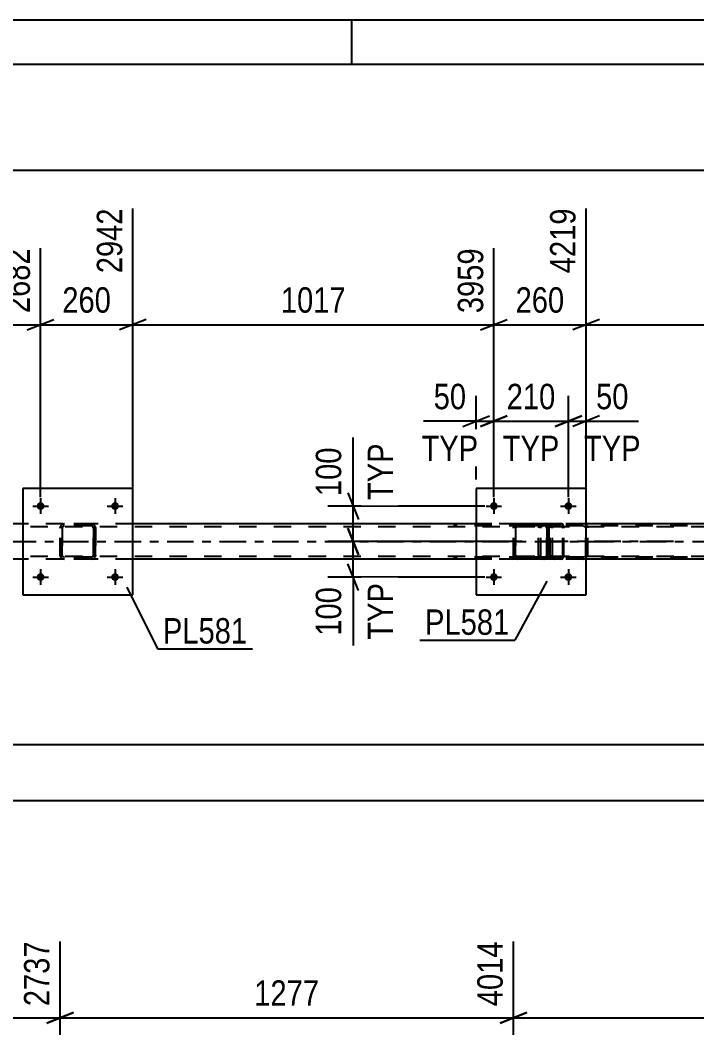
# Model space of a CAD drawing. Header units: millimetres. Extents: x -78 to 763, y -436 to 158.
# Drawn here: x 96 to 172.3, y 44.6 to 158.2 of the extents above; entities that cross this region are included whole.
import ezdxf

# ---------------------------------------------------------------- set-up
doc = ezdxf.new("R2010")
doc.units = ezdxf.units.MM
doc.linetypes.add('DXK_LINE_DOT2', pattern=[3.9198, 1.9599, -1.9599])
doc.linetypes.add('DXK_LINE_DOT3', pattern=[5.9187, 2.979, -0.9799, 0.9799, -0.9799])
doc.styles.add('Arial Narrow', font='ARIALN.TTF', dxfattribs={"height": 0.2})

# ---------------------------------------------------------------- blocks, each defined once
blk = doc.blocks.new('Unknown-814184979-1135')
at = {"color": 5, "linetype": 'Continuous'}
for p, q in [((763.43, 158.21), (-77.57, 158.21)), ((133.43, 153.21), (133.43, 158.21)), ((758.43, 153.21), (-72.57, 153.21))]:
    blk.add_line(p, q, dxfattribs=at)
blk = doc.blocks.new('Bolt-814184979-2460 - 2456')
at = {"linetype": 'Continuous'}
for points in [[(98.79, 103.44, -1), (97.91, 103.44, -1)], [(107.19, 103.44, -1), (106.31, 103.44, -1)]]:
    blk.add_hatch(color=1, dxfattribs=at).paths.add_polyline_path(points)
at = {"color": 1, "linetype": 'Continuous'}
for p, q in [((97.47, 103.44), (99.23, 103.44)), ((98.35, 104.32), (98.35, 102.56)), ((105.87, 103.44), (107.63, 103.44)), ((106.75, 104.32), (106.75, 102.56))]:
    blk.add_line(p, q, dxfattribs=at)
blk = doc.blocks.new('Bolt-814184979-2461 - 2456')
at = {"linetype": 'Continuous'}
for points in [[(98.79, 95.44, -1), (97.91, 95.44, -1)], [(107.19, 95.44, -1), (106.31, 95.44, -1)]]:
    blk.add_hatch(color=1, dxfattribs=at).paths.add_polyline_path(points)
at = {"color": 1, "linetype": 'Continuous'}
for p, q in [((97.47, 95.44), (99.23, 95.44)), ((98.35, 96.32), (98.35, 94.56)), ((105.87, 95.44), (107.63, 95.44)), ((106.75, 96.32), (106.75, 94.56))]:
    blk.add_line(p, q, dxfattribs=at)
blk = doc.blocks.new('Bolt-814184979-2462 - 2456')
at = {"linetype": 'Continuous'}
for points in [[(149.87, 103.44, -1), (148.99, 103.44, -1)], [(158.27, 103.44, -1), (157.39, 103.44, -1)]]:
    blk.add_hatch(color=1, dxfattribs=at).paths.add_polyline_path(points)
at = {"color": 1, "linetype": 'Continuous'}
for p, q in [((148.55, 103.44), (150.31, 103.44)), ((149.43, 104.32), (149.43, 102.56)), ((156.95, 103.44), (158.71, 103.44)), ((157.83, 104.32), (157.83, 102.56))]:
    blk.add_line(p, q, dxfattribs=at)
blk = doc.blocks.new('Bolt-814184979-2463 - 2456')
at = {"linetype": 'Continuous'}
for points in [[(149.87, 95.44, -1), (148.99, 95.44, -1)], [(158.27, 95.44, -1), (157.39, 95.44, -1)]]:
    blk.add_hatch(color=1, dxfattribs=at).paths.add_polyline_path(points)
at = {"color": 1, "linetype": 'Continuous'}
for p, q in [((148.55, 95.44), (150.31, 95.44)), ((149.43, 96.32), (149.43, 94.56)), ((156.95, 95.44), (158.71, 95.44)), ((157.83, 96.32), (157.83, 94.56))]:
    blk.add_line(p, q, dxfattribs=at)
blk = doc.blocks.new('Part-814184979-2602 - 2456')
at = {"color": 7, "linetype": 'DXK_LINE_DOT2'}
for p, q in [((640.09, 101.12), (35.67, 101.12)), ((108.75, 101.44), (96.35, 101.44)), ((159.83, 101.44), (147.43, 101.44)), ((640.09, 97.76), (35.67, 97.76)), ((108.75, 97.44), (96.35, 97.44)), ((159.83, 97.44), (147.43, 97.44))]:
    blk.add_line(p, q, dxfattribs=at)
at = {"color": 2, "linetype": 'Continuous'}
for p, q in [((96.35, 101.44), (74.72, 101.44)), ((147.43, 101.44), (108.75, 101.44)), ((198.51, 101.44), (159.83, 101.44)), ((96.35, 97.44), (74.61, 97.44)), ((147.43, 97.44), (108.75, 97.44)), ((198.51, 97.44), (159.83, 97.44))]:
    blk.add_line(p, q, dxfattribs=at)
at = {"color": 7, "linetype": 'DXK_LINE_DOT3'}
blk.add_line((35.67, 99.44), (640.09, 99.44), dxfattribs=at)
blk = doc.blocks.new('Part-814184979-2502 - 2456')
at = {"color": 2, "linetype": 'Continuous'}
for p, q in [((108.75, 105.44), (96.35, 105.44)), ((96.35, 105.44), (96.35, 93.44)), ((108.75, 93.44), (108.75, 105.44)), ((96.35, 93.44), (108.75, 93.44))]:
    blk.add_line(p, q, dxfattribs=at)
blk = doc.blocks.new('Part-814184979-2503 - 2456')
at = {"color": 7, "linetype": 'DXK_LINE_DOT2'}
for p, q in [((100.55, 100.96), (100.58, 101.15)), ((100.58, 101.15), (100.55, 100.96)), ((100.8, 101.05), (100.86, 101.13)), ((100.86, 101.13), (100.8, 101.05)), ((100.84, 101.41), (101.03, 101.44)), ((101.03, 101.44), (100.84, 101.41)), ((100.86, 101.13), (100.93, 101.18)), ((101.03, 101.2), (100.93, 101.18)), ((104.07, 101.44), (101.03, 101.44)), ((104.07, 101.2), (101.03, 101.2)), ((104.07, 101.44), (104.25, 101.41)), ((104.25, 101.41), (104.07, 101.44)), ((104.16, 101.18), (104.07, 101.2)), ((104.24, 101.13), (104.16, 101.18)), ((104.24, 101.13), (104.29, 101.05)), ((104.29, 101.05), (104.24, 101.13)), ((104.51, 101.15), (104.55, 100.96)), ((104.55, 100.96), (104.51, 101.15)), ((100.55, 97.92), (100.55, 100.96)), ((100.55, 100.96), (100.55, 100.96)), ((100.55, 97.92), (100.55, 100.96)), ((100.79, 100.96), (100.8, 101.05)), ((100.8, 101.05), (100.79, 100.96)), ((100.79, 97.92), (100.79, 100.96)), ((100.79, 100.96), (100.79, 100.96)), ((100.79, 100.96), (100.79, 97.92)), ((104.29, 101.05), (104.31, 100.96)), ((104.31, 100.96), (104.29, 101.05)), ((104.31, 97.92), (104.31, 100.96)), ((104.31, 100.96), (104.31, 100.96)), ((104.31, 100.96), (104.31, 97.92)), ((104.55, 97.92), (104.55, 100.96)), ((104.55, 100.96), (104.55, 100.96)), ((104.55, 100.96), (104.55, 97.92)), ((100.55, 97.92), (100.55, 97.92)), ((100.58, 97.74), (100.55, 97.92)), ((100.55, 97.92), (100.58, 97.74)), ((100.79, 97.92), (100.79, 97.92)), ((100.8, 97.83), (100.79, 97.92)), ((100.79, 97.92), (100.8, 97.83)), ((100.86, 97.75), (100.8, 97.83)), ((100.8, 97.83), (100.86, 97.75)), ((100.93, 97.7), (100.86, 97.75)), ((101.03, 97.68), (100.93, 97.7)), ((104.16, 97.7), (104.07, 97.68)), ((104.24, 97.75), (104.16, 97.7)), ((104.29, 97.83), (104.24, 97.75)), ((104.24, 97.75), (104.29, 97.83)), ((104.31, 97.92), (104.29, 97.83)), ((104.29, 97.83), (104.31, 97.92)), ((104.31, 97.92), (104.31, 97.92)), ((104.55, 97.92), (104.51, 97.74)), ((104.51, 97.74), (104.55, 97.92)), ((104.55, 97.92), (104.55, 97.92)), ((101.03, 97.44), (100.84, 97.48)), ((100.84, 97.48), (101.03, 97.44)), ((104.07, 97.68), (101.03, 97.68)), ((104.07, 97.44), (101.03, 97.44)), ((104.25, 97.48), (104.07, 97.44)), ((104.07, 97.44), (104.25, 97.48))]:
    blk.add_line(p, q, dxfattribs=at)
at = {"color": 7, "linetype": 'DXK_LINE_DOT3'}
blk.add_line((102.55, 99.44), (102.55, 99.44), dxfattribs=at)
at = {"color": 7, "linetype": 'DXK_LINE_DOT2'}
for centre, start, end in [((101.03, 100.96), 112.5, 157.5), ((101.03, 100.96), 112.5, 157.5), ((104.07, 100.96), 22.5, 67.5), ((104.07, 100.96), 22.5, 67.5), ((101.03, 97.92), 202.5, 247.5), ((101.03, 97.92), 202.5, 247.5), ((104.07, 97.92), 292.5, 337.5), ((104.07, 97.92), 292.5, 337.5)]:
    blk.add_arc(centre, 0.48, start, end, dxfattribs=at)
blk = doc.blocks.new('Part-814184979-2508 - 2456')
at = {"color": 2, "linetype": 'Continuous'}
for p, q in [((159.83, 105.44), (147.43, 105.44)), ((147.43, 105.44), (147.43, 93.44)), ((159.83, 93.44), (159.83, 105.44)), ((147.43, 93.44), (159.83, 93.44))]:
    blk.add_line(p, q, dxfattribs=at)
blk = doc.blocks.new('Part-814184979-2509 - 2456')
at = {"color": 7, "linetype": 'DXK_LINE_DOT2'}
for p, q in [((151.63, 100.96), (151.66, 101.15)), ((151.66, 101.15), (151.63, 100.96)), ((151.89, 101.05), (151.94, 101.13)), ((151.94, 101.13), (151.89, 101.05)), ((151.92, 101.41), (152.11, 101.44)), ((152.11, 101.44), (151.92, 101.41)), ((151.94, 101.13), (152.02, 101.18)), ((152.11, 101.2), (152.02, 101.18)), ((155.15, 101.44), (152.11, 101.44)), ((155.15, 101.2), (152.11, 101.2)), ((155.15, 101.44), (155.33, 101.41)), ((155.33, 101.41), (155.15, 101.44)), ((155.24, 101.18), (155.15, 101.2)), ((155.32, 101.13), (155.24, 101.18)), ((155.32, 101.13), (155.37, 101.05)), ((155.37, 101.05), (155.32, 101.13)), ((155.59, 101.15), (155.63, 100.96)), ((155.63, 100.96), (155.59, 101.15)), ((151.63, 97.92), (151.63, 100.96)), ((151.63, 100.96), (151.63, 100.96)), ((151.63, 97.92), (151.63, 100.96)), ((151.87, 100.96), (151.89, 101.05)), ((151.89, 101.05), (151.87, 100.96)), ((151.87, 97.92), (151.87, 100.96)), ((151.87, 100.96), (151.87, 100.96)), ((151.87, 100.96), (151.87, 97.92)), ((155.37, 101.05), (155.39, 100.96)), ((155.39, 100.96), (155.37, 101.05)), ((155.39, 97.92), (155.39, 100.96)), ((155.39, 100.96), (155.39, 100.96)), ((155.39, 100.96), (155.39, 97.92)), ((155.63, 97.92), (155.63, 100.96)), ((155.63, 100.96), (155.63, 100.96)), ((155.63, 100.96), (155.63, 97.92)), ((151.63, 97.92), (151.63, 97.92)), ((151.66, 97.74), (151.63, 97.92)), ((151.63, 97.92), (151.66, 97.74)), ((151.87, 97.92), (151.87, 97.92)), ((151.89, 97.83), (151.87, 97.92)), ((151.87, 97.92), (151.89, 97.83)), ((151.94, 97.75), (151.89, 97.83)), ((151.89, 97.83), (151.94, 97.75)), ((152.02, 97.7), (151.94, 97.75)), ((152.11, 97.68), (152.02, 97.7)), ((155.24, 97.7), (155.15, 97.68)), ((155.32, 97.75), (155.24, 97.7)), ((155.37, 97.83), (155.32, 97.75)), ((155.32, 97.75), (155.37, 97.83)), ((155.39, 97.92), (155.37, 97.83)), ((155.37, 97.83), (155.39, 97.92)), ((155.39, 97.92), (155.39, 97.92)), ((155.63, 97.92), (155.59, 97.74)), ((155.59, 97.74), (155.63, 97.92)), ((155.63, 97.92), (155.63, 97.92)), ((152.11, 97.44), (151.92, 97.48)), ((151.92, 97.48), (152.11, 97.44)), ((155.15, 97.68), (152.11, 97.68)), ((155.15, 97.44), (152.11, 97.44)), ((155.33, 97.48), (155.15, 97.44)), ((155.15, 97.44), (155.33, 97.48))]:
    blk.add_line(p, q, dxfattribs=at)
at = {"color": 7, "linetype": 'DXK_LINE_DOT3'}
blk.add_line((153.63, 99.44), (153.63, 99.44), dxfattribs=at)
at = {"color": 7, "linetype": 'DXK_LINE_DOT2'}
for centre, start, end in [((152.11, 100.96), 112.5, 157.5), ((152.11, 100.96), 112.5, 157.5), ((155.15, 100.96), 22.5, 67.5), ((155.15, 100.96), 22.5, 67.5), ((152.11, 97.92), 202.5, 247.5), ((152.11, 97.92), 202.5, 247.5), ((155.15, 97.92), 292.5, 337.5), ((155.15, 97.92), 292.5, 337.5)]:
    blk.add_arc(centre, 0.48, start, end, dxfattribs=at)
blk = doc.blocks.new('Part-814184979-2651 - 2456')
at = {"color": 7, "linetype": 'DXK_LINE_DOT2'}
for p, q in [((155.81, 101.15), (155.77, 100.96)), ((156.05, 101.05), (156.1, 101.13)), ((156.29, 101.44), (156.09, 101.41)), ((156.1, 101.13), (156.19, 101.18)), ((156.19, 101.18), (156.29, 101.2)), ((171.27, 101.44), (156.29, 101.44)), ((171.27, 101.2), (156.29, 101.2)), ((159.72, 101.41), (159.52, 101.44)), ((159.52, 101.2), (159.62, 101.18)), ((159.62, 101.18), (159.7, 101.13)), ((159.7, 101.13), (159.76, 101.05)), ((160, 101.1), (159.99, 101.15)), ((160.03, 100.96), (160, 101.1)), ((155.77, 97.92), (155.77, 100.96)), ((156.03, 100.96), (156.05, 101.05)), ((156.03, 97.92), (156.03, 100.96)), ((159.76, 101.05), (159.78, 100.96)), ((159.78, 97.92), (159.78, 100.96)), ((160.03, 97.92), (160.03, 100.96)), ((155.77, 97.92), (155.81, 97.74)), ((156.05, 97.83), (156.03, 97.92)), ((156.1, 97.75), (156.05, 97.83)), ((156.19, 97.7), (156.1, 97.75)), ((156.29, 97.68), (156.19, 97.7)), ((159.62, 97.7), (159.52, 97.68)), ((159.7, 97.75), (159.62, 97.7)), ((159.76, 97.83), (159.7, 97.75)), ((159.78, 97.92), (159.76, 97.83)), ((159.99, 97.74), (160.02, 97.86)), ((160.02, 97.86), (160.03, 97.92)), ((156.09, 97.48), (156.29, 97.44)), ((171.27, 97.68), (156.29, 97.68)), ((171.27, 97.44), (156.29, 97.44)), ((159.52, 97.44), (159.72, 97.48))]:
    blk.add_line(p, q, dxfattribs=at)
at = {"color": 7, "linetype": 'DXK_LINE_DOT3'}
blk.add_line((169.66, 99.44), (154.48, 99.44), dxfattribs=at)
at = {"color": 7, "linetype": 'DXK_LINE_DOT2'}
for centre, start, end in [((156.27, 100.94), 110.7583, 155.68), ((159.54, 100.94), 24.32, 69.2417), ((156.27, 97.94), 204.32, 249.2417)]:
    blk.add_arc(centre, 0.496, start, end, dxfattribs=at)
blk = doc.blocks.new('Part-814184979-2664 - 2456')
at = {"color": 7, "linetype": 'DXK_LINE_DOT2'}
for p, q in [((157.05, 101.44), (144.89, 101.44)), ((157.05, 101.2), (144.89, 101.2)), ((154.49, 101.15), (154.46, 100.96)), ((154.73, 101.05), (154.78, 101.13)), ((154.96, 101.44), (154.77, 101.41)), ((154.78, 101.13), (154.86, 101.18)), ((154.86, 101.18), (154.96, 101.2)), ((155.77, 101.2), (155.77, 101.44)), ((157.15, 101.41), (157.05, 101.44)), ((157.05, 101.2), (157.1, 101.18)), ((157.1, 101.18), (157.15, 101.13)), ((157.24, 101.3), (157.15, 101.41)), ((157.15, 101.13), (157.18, 101.05)), ((157.3, 101.15), (157.24, 101.3)), ((157.32, 100.96), (157.3, 101.15)), ((154.46, 97.92), (154.46, 100.96)), ((154.71, 100.96), (154.73, 101.05)), ((154.71, 97.92), (154.71, 100.96)), ((157.18, 101.05), (157.19, 100.96)), ((157.19, 97.92), (157.19, 100.96)), ((157.32, 97.92), (157.32, 100.96)), ((154.46, 97.92), (154.49, 97.74)), ((154.73, 97.83), (154.71, 97.92)), ((154.78, 97.75), (154.73, 97.83)), ((154.86, 97.7), (154.78, 97.75)), ((154.96, 97.68), (154.86, 97.7)), ((157.1, 97.7), (157.05, 97.68)), ((157.15, 97.75), (157.1, 97.7)), ((157.18, 97.83), (157.15, 97.75)), ((157.19, 97.92), (157.18, 97.83)), ((157.24, 97.58), (157.3, 97.74)), ((157.3, 97.74), (157.32, 97.92)), ((157.05, 97.68), (144.89, 97.68)), ((157.05, 97.44), (144.89, 97.44)), ((154.77, 97.48), (154.96, 97.44)), ((155.77, 97.44), (155.77, 97.68)), ((157.05, 97.44), (157.15, 97.48)), ((157.15, 97.48), (157.24, 97.58))]:
    blk.add_line(p, q, dxfattribs=at)
for centre, start, end in [((154.94, 100.95), 111.195, 156.1515), ((154.94, 97.94), 203.8485, 248.805)]:
    blk.add_arc(centre, 0.492, start, end, dxfattribs=at)
blk = doc.blocks.new('StraightDimension-814184979-11034 - 2456')
at = {"color": 7, "linetype": 'Continuous'}
for p, q in [((159.83, 102.35), (159.83, 137)), ((200.51, 104.44), (200.51, 132.5)), ((161.33, 124.49), (158.33, 123.29)), ((159.83, 123.89), (200.51, 123.89)), ((199.01, 123.29), (202.01, 124.49))]:
    blk.add_line(p, q, dxfattribs=at)
at = {"color": 0}
blk.add_wipeout([(184.42, 124.64), (184.42, 128.84), (175.91, 128.84), (175.91, 124.64)], dxfattribs=at)
at = {"color": 3, "style": 'Arial Narrow'}
blk.add_text('1017', height=2.863, dxfattribs=at).set_placement((176.51, 125.24))
at = {"color": 0, "linetype": 'Continuous'}
blk.add_wipeout([(199.91, 133.1), (195.71, 133.1), (195.71, 124.59), (199.91, 124.59)], dxfattribs=at)
at = {"color": 3, "linetype": 'Continuous', "style": 'Arial Narrow'}
blk.add_text('5236', height=2.863, rotation=90.0002, dxfattribs=at).set_placement((199.31, 125.19))
blk = doc.blocks.new('StraightDimension-814184979-2841 - 2456')
at = {"color": 7, "linetype": 'Continuous'}
for p, q in [((132.98, 100.94), (134.18, 97.94)), ((152.63, 99.44), (130.73, 99.44)), ((133.58, 95.44), (133.58, 99.44)), ((134.18, 93.94), (132.98, 96.94)), ((148.43, 95.44), (130.73, 95.44)), ((133.58, 95.44), (133.58, 87.71)), ((133.58, 95.44), (133.58, 87.71))]:
    blk.add_line(p, q, dxfattribs=at)
at = {"color": 0}
blk.add_wipeout([(132.83, 94.92), (128.63, 94.92), (128.63, 88.23), (132.83, 88.23)], dxfattribs=at)
at = {"color": 0, "linetype": 'Continuous'}
blk.add_wipeout([(138.68, 95.37), (134.48, 95.37), (134.48, 87.78), (138.68, 87.78)], dxfattribs=at)
at = {"color": 3, "linetype": 'Continuous', "style": 'Arial Narrow'}
blk.add_text('TYP', height=2.863, rotation=90.0002, dxfattribs=at).set_placement((138.08, 88.38))
at = {"color": 3, "style": 'Arial Narrow'}
blk.add_text('100', height=2.863, rotation=90.0002, dxfattribs=at).set_placement((132.23, 88.83))
blk = doc.blocks.new('StraightDimension-814184979-2864 - 2456')
at = {"color": 7, "linetype": 'Continuous'}
for p, q in [((133.58, 103.44), (133.58, 111.18)), ((133.58, 103.44), (133.58, 111.18)), ((132.98, 104.94), (134.18, 101.94)), ((148.43, 103.44), (130.73, 103.44)), ((133.58, 99.44), (133.58, 103.44)), ((134.18, 97.94), (132.98, 100.94)), ((152.63, 99.44), (130.73, 99.44))]:
    blk.add_line(p, q, dxfattribs=at)
at = {"color": 0}
blk.add_wipeout([(132.83, 110.65), (128.63, 110.65), (128.63, 103.97), (132.83, 103.97)], dxfattribs=at)
at = {"color": 0, "linetype": 'Continuous'}
blk.add_wipeout([(138.68, 111.1), (134.48, 111.1), (134.48, 103.52), (138.68, 103.52)], dxfattribs=at)
at = {"color": 3, "linetype": 'Continuous', "style": 'Arial Narrow'}
blk.add_text('TYP', height=2.863, rotation=90.0002, dxfattribs=at).set_placement((138.08, 104.12))
at = {"color": 3, "style": 'Arial Narrow'}
blk.add_text('100', height=2.863, rotation=90.0002, dxfattribs=at).set_placement((132.23, 104.57))
blk = doc.blocks.new('StraightDimension-814184979-2888 - 2456')
at = {"color": 7, "linetype": 'Continuous'}
for p, q in [((157.83, 104.44), (157.83, 115.86)), ((159.83, 106.44), (159.83, 115.86)), ((156.33, 112.41), (159.33, 113.61)), ((161.33, 113.61), (158.33, 112.41)), ((157.83, 113.01), (159.83, 113.01)), ((159.83, 113.01), (165.73, 113.01)), ((159.83, 113.01), (165.73, 113.01))]:
    blk.add_line(p, q, dxfattribs=at)
at = {"color": 0}
blk.add_wipeout([(165.21, 113.76), (165.21, 117.96), (160.35, 117.96), (160.35, 113.76)], dxfattribs=at)
at = {"color": 0, "linetype": 'Continuous'}
blk.add_wipeout([(166.58, 107.91), (166.58, 112.11), (158.99, 112.11), (158.99, 107.91)], dxfattribs=at)
at = {"color": 3, "style": 'Arial Narrow'}
blk.add_text('50', height=2.863, dxfattribs=at).set_placement((160.95, 114.36))
at = {"color": 3, "linetype": 'Continuous', "style": 'Arial Narrow'}
blk.add_text('TYP', height=2.863, dxfattribs=at).set_placement((159.59, 108.51))
blk = doc.blocks.new('StraightDimension-814184979-2901 - 2456')
at = {"color": 7, "linetype": 'Continuous'}
for p, q in [((149.43, 104.44), (149.43, 115.86)), ((157.83, 104.44), (157.83, 115.86)), ((147.93, 112.41), (150.93, 113.61)), ((159.33, 113.61), (156.33, 112.41)), ((149.43, 113.01), (157.83, 113.01))]:
    blk.add_line(p, q, dxfattribs=at)
at = {"color": 0}
blk.add_wipeout([(156.97, 113.76), (156.97, 117.96), (150.28, 117.96), (150.28, 113.76)], dxfattribs=at)
at = {"color": 0, "linetype": 'Continuous'}
blk.add_wipeout([(157.42, 107.91), (157.42, 112.11), (149.83, 112.11), (149.83, 107.91)], dxfattribs=at)
at = {"color": 3, "style": 'Arial Narrow'}
blk.add_text('210', height=2.863, dxfattribs=at).set_placement((150.88, 114.36))
at = {"color": 3, "linetype": 'Continuous', "style": 'Arial Narrow'}
blk.add_text('TYP', height=2.863, dxfattribs=at).set_placement((150.43, 108.51))
blk = doc.blocks.new('StraightDimension-814184979-2917 - 2456')
at = {"color": 7, "linetype": 'Continuous'}
for p, q in [((147.43, 106.44), (147.43, 115.86)), ((149.43, 104.44), (149.43, 115.86)), ((145.93, 112.41), (148.93, 113.61)), ((150.93, 113.61), (147.93, 112.41)), ((147.43, 113.01), (141.52, 113.01)), ((147.43, 113.01), (141.52, 113.01)), ((147.43, 113.01), (149.43, 113.01))]:
    blk.add_line(p, q, dxfattribs=at)
at = {"color": 0}
blk.add_wipeout([(146.9, 113.76), (146.9, 117.96), (142.05, 117.96), (142.05, 113.76)], dxfattribs=at)
at = {"color": 0, "linetype": 'Continuous'}
blk.add_wipeout([(148.27, 107.91), (148.27, 112.11), (140.68, 112.11), (140.68, 107.91)], dxfattribs=at)
at = {"color": 3, "style": 'Arial Narrow'}
blk.add_text('50', height=2.863, dxfattribs=at).set_placement((142.65, 114.36))
at = {"color": 3, "linetype": 'Continuous', "style": 'Arial Narrow'}
blk.add_text('TYP', height=2.863, dxfattribs=at).set_placement((141.28, 108.51))
blk = doc.blocks.new('StraightDimension-814184979-2931 - 2456')
at = {"color": 7, "linetype": 'Continuous'}
blk.add_line((9.79, 141.29), (640.73, 141.29), dxfattribs=at)
blk = doc.blocks.new('StraightDimension-814184979-2954 - 2456')
at = {"color": 7, "linetype": 'Continuous'}
blk.add_line((74.61, 76.55), (640.09, 76.55), dxfattribs=at)
blk = doc.blocks.new('StraightDimension-814184979-6324 - 2456')
at = {"color": 7, "linetype": 'Continuous'}
blk.add_line((10.43, 70.26), (640.09, 70.26), dxfattribs=at)
blk = doc.blocks.new('StraightDimension-814184979-11035 - 2456')
at = {"color": 7, "linetype": 'Continuous'}
for p, q in [((159.83, 102.35), (159.83, 137)), ((149.43, 104.44), (149.43, 132.5)), ((147.93, 123.29), (150.93, 124.49)), ((149.43, 123.89), (159.83, 123.89)), ((161.33, 124.49), (158.33, 123.29))]:
    blk.add_line(p, q, dxfattribs=at)
at = {"color": 0}
blk.add_wipeout([(157.97, 124.64), (157.97, 128.84), (151.28, 128.84), (151.28, 124.64)], dxfattribs=at)
at = {"color": 3, "style": 'Arial Narrow'}
blk.add_text('260', height=2.863, dxfattribs=at).set_placement((151.88, 125.24))
at = {"color": 0, "linetype": 'Continuous'}
blk.add_wipeout([(159.23, 137.6), (155.03, 137.6), (155.03, 129.09), (159.23, 129.09)], dxfattribs=at)
at = {"color": 3, "linetype": 'Continuous', "style": 'Arial Narrow'}
blk.add_text('4219', height=2.863, rotation=90.0002, dxfattribs=at).set_placement((158.63, 129.69))
blk = doc.blocks.new('StraightDimension-814184979-11036 - 2456')
at = {"color": 7, "linetype": 'Continuous'}
for p, q in [((108.75, 102.44), (108.75, 137)), ((149.43, 104.44), (149.43, 132.5)), ((110.25, 124.49), (107.25, 123.29)), ((108.75, 123.89), (149.43, 123.89)), ((147.93, 123.29), (150.93, 124.49))]:
    blk.add_line(p, q, dxfattribs=at)
at = {"color": 0}
blk.add_wipeout([(133.34, 124.64), (133.34, 128.84), (124.83, 128.84), (124.83, 124.64)], dxfattribs=at)
at = {"color": 3, "style": 'Arial Narrow'}
blk.add_text('1017', height=2.863, dxfattribs=at).set_placement((125.43, 125.24))
at = {"color": 0, "linetype": 'Continuous'}
blk.add_wipeout([(148.83, 133.1), (144.63, 133.1), (144.63, 124.59), (148.83, 124.59)], dxfattribs=at)
at = {"color": 3, "linetype": 'Continuous', "style": 'Arial Narrow'}
blk.add_text('3959', height=2.863, rotation=90.0002, dxfattribs=at).set_placement((148.23, 125.19))
blk = doc.blocks.new('StraightDimension-814184979-11037 - 2456')
at = {"color": 7, "linetype": 'Continuous'}
for p, q in [((108.75, 102.44), (108.75, 137)), ((98.35, 104.44), (98.35, 132.5)), ((96.85, 123.29), (99.85, 124.49)), ((98.35, 123.89), (108.75, 123.89)), ((110.25, 124.49), (107.25, 123.29))]:
    blk.add_line(p, q, dxfattribs=at)
at = {"color": 0}
blk.add_wipeout([(106.89, 124.64), (106.89, 128.84), (100.2, 128.84), (100.2, 124.64)], dxfattribs=at)
at = {"color": 3, "style": 'Arial Narrow'}
blk.add_text('260', height=2.863, dxfattribs=at).set_placement((100.8, 125.24))
at = {"color": 0, "linetype": 'Continuous'}
blk.add_wipeout([(108.15, 137.6), (103.95, 137.6), (103.95, 129.09), (108.15, 129.09)], dxfattribs=at)
at = {"color": 3, "linetype": 'Continuous', "style": 'Arial Narrow'}
blk.add_text('2942', height=2.863, rotation=90.0002, dxfattribs=at).set_placement((107.55, 129.69))
blk = doc.blocks.new('StraightDimension-814184979-11038 - 2456')
at = {"color": 7, "linetype": 'Continuous'}
for p, q in [((74.72, 102.84), (74.72, 137)), ((98.35, 104.44), (98.35, 132.5)), ((76.22, 124.49), (73.22, 123.29)), ((74.72, 123.89), (98.35, 123.89)), ((96.85, 123.29), (99.85, 124.49))]:
    blk.add_line(p, q, dxfattribs=at)
at = {"color": 0}
blk.add_wipeout([(89.88, 124.64), (89.88, 128.84), (83.19, 128.84), (83.19, 124.64)], dxfattribs=at)
at = {"color": 3, "style": 'Arial Narrow'}
blk.add_text('591', height=2.863, dxfattribs=at).set_placement((83.79, 125.24))
at = {"color": 0, "linetype": 'Continuous'}
blk.add_wipeout([(97.75, 133.1), (93.55, 133.1), (93.55, 124.59), (97.75, 124.59)], dxfattribs=at)
at = {"color": 3, "linetype": 'Continuous', "style": 'Arial Narrow'}
blk.add_text('2682', height=2.863, rotation=90.0002, dxfattribs=at).set_placement((97.15, 125.19))
blk = doc.blocks.new('StraightDimension-814184979-11889 - 3452')
at = {"color": 7, "linetype": 'Continuous'}
for p, q in [((151.63, 10.84), (151.63, 54.38)), ((202.71, 10.84), (202.71, 54.38)), ((153.13, 46.37), (150.13, 45.17)), ((151.63, 45.77), (202.71, 45.77)), ((201.21, 45.17), (204.21, 46.37))]:
    blk.add_line(p, q, dxfattribs=at)
at = {"color": 0}
blk.add_wipeout([(181.42, 46.52), (181.42, 50.72), (172.91, 50.72), (172.91, 46.52)], dxfattribs=at)
at = {"color": 3, "style": 'Arial Narrow'}
blk.add_text('1277', height=2.863, dxfattribs=at).set_placement((173.51, 47.12))
at = {"color": 0, "linetype": 'Continuous'}
blk.add_wipeout([(202.11, 54.98), (197.91, 54.98), (197.91, 46.47), (202.11, 46.47)], dxfattribs=at)
at = {"color": 3, "linetype": 'Continuous', "style": 'Arial Narrow'}
blk.add_text('5291', height=2.863, rotation=90.0002, dxfattribs=at).set_placement((201.51, 47.07))
blk = doc.blocks.new('StraightDimension-814184979-11891 - 3452')
at = {"color": 7, "linetype": 'Continuous'}
for p, q in [((49.47, 10.84), (49.47, 54.38)), ((100.55, 10.84), (100.55, 54.38)), ((50.97, 46.37), (47.97, 45.17)), ((49.47, 45.77), (100.55, 45.77)), ((99.05, 45.17), (102.05, 46.37))]:
    blk.add_line(p, q, dxfattribs=at)
at = {"color": 0}
blk.add_wipeout([(79.26, 46.52), (79.26, 50.72), (70.75, 50.72), (70.75, 46.52)], dxfattribs=at)
at = {"color": 3, "style": 'Arial Narrow'}
blk.add_text('1277', height=2.863, dxfattribs=at).set_placement((71.35, 47.12))
at = {"color": 0, "linetype": 'Continuous'}
blk.add_wipeout([(99.95, 54.98), (95.75, 54.98), (95.75, 46.47), (99.95, 46.47)], dxfattribs=at)
at = {"color": 3, "linetype": 'Continuous', "style": 'Arial Narrow'}
blk.add_text('2737', height=2.863, rotation=90.0002, dxfattribs=at).set_placement((99.35, 47.07))
blk = doc.blocks.new('StraightDimension-814184979-11890 - 3452')
at = {"color": 7, "linetype": 'Continuous'}
for p, q in [((100.55, 10.84), (100.55, 54.38)), ((151.63, 10.84), (151.63, 54.38)), ((102.05, 46.37), (99.05, 45.17)), ((100.55, 45.77), (151.63, 45.77)), ((150.13, 45.17), (153.13, 46.37))]:
    blk.add_line(p, q, dxfattribs=at)
at = {"color": 0}
blk.add_wipeout([(130.34, 46.52), (130.34, 50.72), (121.83, 50.72), (121.83, 46.52)], dxfattribs=at)
at = {"color": 3, "style": 'Arial Narrow'}
blk.add_text('1277', height=2.863, dxfattribs=at).set_placement((122.43, 47.12))
at = {"color": 0, "linetype": 'Continuous'}
blk.add_wipeout([(151.03, 54.98), (146.83, 54.98), (146.83, 46.47), (151.03, 46.47)], dxfattribs=at)
at = {"color": 3, "linetype": 'Continuous', "style": 'Arial Narrow'}
blk.add_text('4014', height=2.863, rotation=90.0002, dxfattribs=at).set_placement((150.43, 47.07))
blk = doc.blocks.new('Mark-814184979-2498 - 2456')
at = {"color": 30, "linetype": 'Continuous'}
for p, q in [((108.09, 94.31), (111.54, 87.35)), ((111.54, 87.35), (122.24, 87.35))]:
    blk.add_line(p, q, dxfattribs=at)
at = {"color": 0}
blk.add_wipeout([(121.64, 87.95), (121.64, 90.95), (112.14, 90.95), (112.14, 87.95)], dxfattribs=at)
blk.add_wipeout([(121.64, 87.95), (121.64, 90.95), (112.14, 90.95), (112.14, 87.95)], dxfattribs=at)
at = {"color": 3, "style": 'Arial Narrow'}
blk.add_text('PL581', height=2.863, dxfattribs=at).set_placement((112.14, 87.95))
blk = doc.blocks.new('Mark-814184979-2504 - 2456')
at = {"color": 30, "linetype": 'Continuous'}
for p in [(155.4, 94.96), (141.08, 88.33)]:
    blk.add_line(p, (151.78, 88.33), dxfattribs=at)
at = {"color": 0}
blk.add_wipeout([(151.18, 88.93), (151.18, 91.93), (141.68, 91.93), (141.68, 88.93)], dxfattribs=at)
blk.add_wipeout([(151.18, 88.93), (151.18, 91.93), (141.68, 91.93), (141.68, 88.93)], dxfattribs=at)
at = {"color": 3, "style": 'Arial Narrow'}
blk.add_text('PL581', height=2.863, dxfattribs=at).set_placement((141.68, 88.93))

msp = doc.modelspace()

# ---------------------------------------------------------------- block references
for name in ['Unknown-814184979-1135', 'Part-814184979-2502 - 2456', 'Part-814184979-2508 - 2456', 'Bolt-814184979-2460 - 2456', 'Bolt-814184979-2462 - 2456', 'Part-814184979-2602 - 2456', 'Part-814184979-2503 - 2456', 'Part-814184979-2664 - 2456', 'Part-814184979-2509 - 2456', 'Part-814184979-2651 - 2456', 'Bolt-814184979-2461 - 2456', 'Bolt-814184979-2463 - 2456']:
    msp.add_blockref(name, (0, 0))

# ---------------------------------------------------------------- next in the draw order: block references
for name in ['StraightDimension-814184979-11034 - 2456', 'StraightDimension-814184979-2841 - 2456', 'StraightDimension-814184979-11891 - 3452', 'StraightDimension-814184979-11889 - 3452']:
    msp.add_blockref(name, (0, 0))

# ---------------------------------------------------------------- next in the draw order: block references
for name in ['StraightDimension-814184979-2888 - 2456', 'StraightDimension-814184979-2864 - 2456', 'StraightDimension-814184979-2954 - 2456', 'StraightDimension-814184979-11890 - 3452']:
    msp.add_blockref(name, (0, 0))

# ---------------------------------------------------------------- next in the draw order: block references
for name in ['StraightDimension-814184979-2901 - 2456', 'StraightDimension-814184979-6324 - 2456']:
    msp.add_blockref(name, (0, 0))

# ---------------------------------------------------------------- next in the draw order: block references
for name in ['StraightDimension-814184979-2917 - 2456', 'Mark-814184979-2498 - 2456', 'Mark-814184979-2504 - 2456']:
    msp.add_blockref(name, (0, 0))

# ---------------------------------------------------------------- next in the draw order: block references
msp.add_blockref('StraightDimension-814184979-2931 - 2456', (0, 0))

# ---------------------------------------------------------------- next in the draw order: block references
msp.add_blockref('StraightDimension-814184979-11035 - 2456', (0, 0))

# ---------------------------------------------------------------- next in the draw order: block references
msp.add_blockref('StraightDimension-814184979-11036 - 2456', (0, 0))

# ---------------------------------------------------------------- next in the draw order: block references
msp.add_blockref('StraightDimension-814184979-11037 - 2456', (0, 0))

# ---------------------------------------------------------------- next in the draw order: block references
msp.add_blockref('StraightDimension-814184979-11038 - 2456', (0, 0))

doc.saveas('drawing.dxf')
